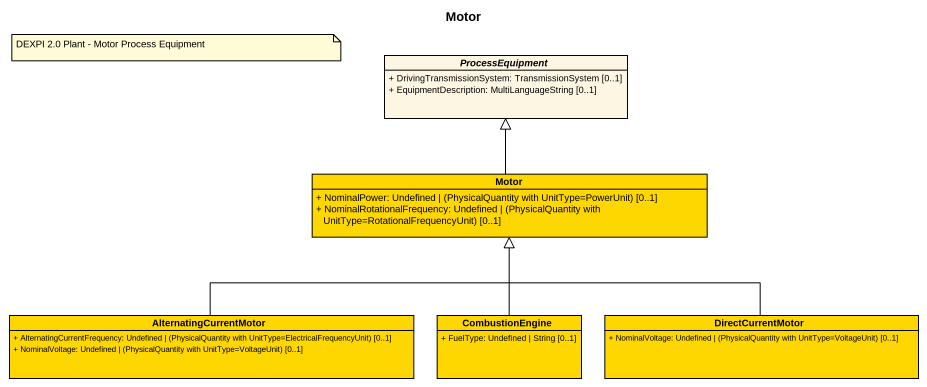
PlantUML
@startuml
title Motor
hide circle
hide empty members
skinparam classAttributeIconSize 0
abstract class ProcessEquipment {
  + DrivingTransmissionSystem: TransmissionSystem [0..1]
  + EquipmentDescription: MultiLanguageString [0..1]
}
class Motor #FFD700 {
  {field} + NominalPower: Undefined | (PhysicalQuantity with UnitType=PowerUnit) [0..1]
  {field} + NominalRotationalFrequency: Undefined | (PhysicalQuantity with UnitType=RotationalFrequencyUnit) [0..1]
}
class AlternatingCurrentMotor #FFD700 {
  {field} + AlternatingCurrentFrequency: Undefined | (PhysicalQuantity with UnitType=ElectricalFrequencyUnit) [0..1]
  {field} + NominalVoltage: Undefined | (PhysicalQuantity with UnitType=VoltageUnit) [0..1]
}
class CombustionEngine #FFD700 {
  + FuelType: Undefined | String [0..1]
}
class DirectCurrentMotor #FFD700 {
  {field} + NominalVoltage: Undefined | (PhysicalQuantity with UnitType=VoltageUnit) [0..1]
}
Motor -up-|> ProcessEquipment
AlternatingCurrentMotor -right-|> Motor
CombustionEngine -up-|> Motor
DirectCurrentMotor -left-|> Motor
note as N1
  DEXPI 2.0 Plant - Motor Process Equipment
end note
@enduml
